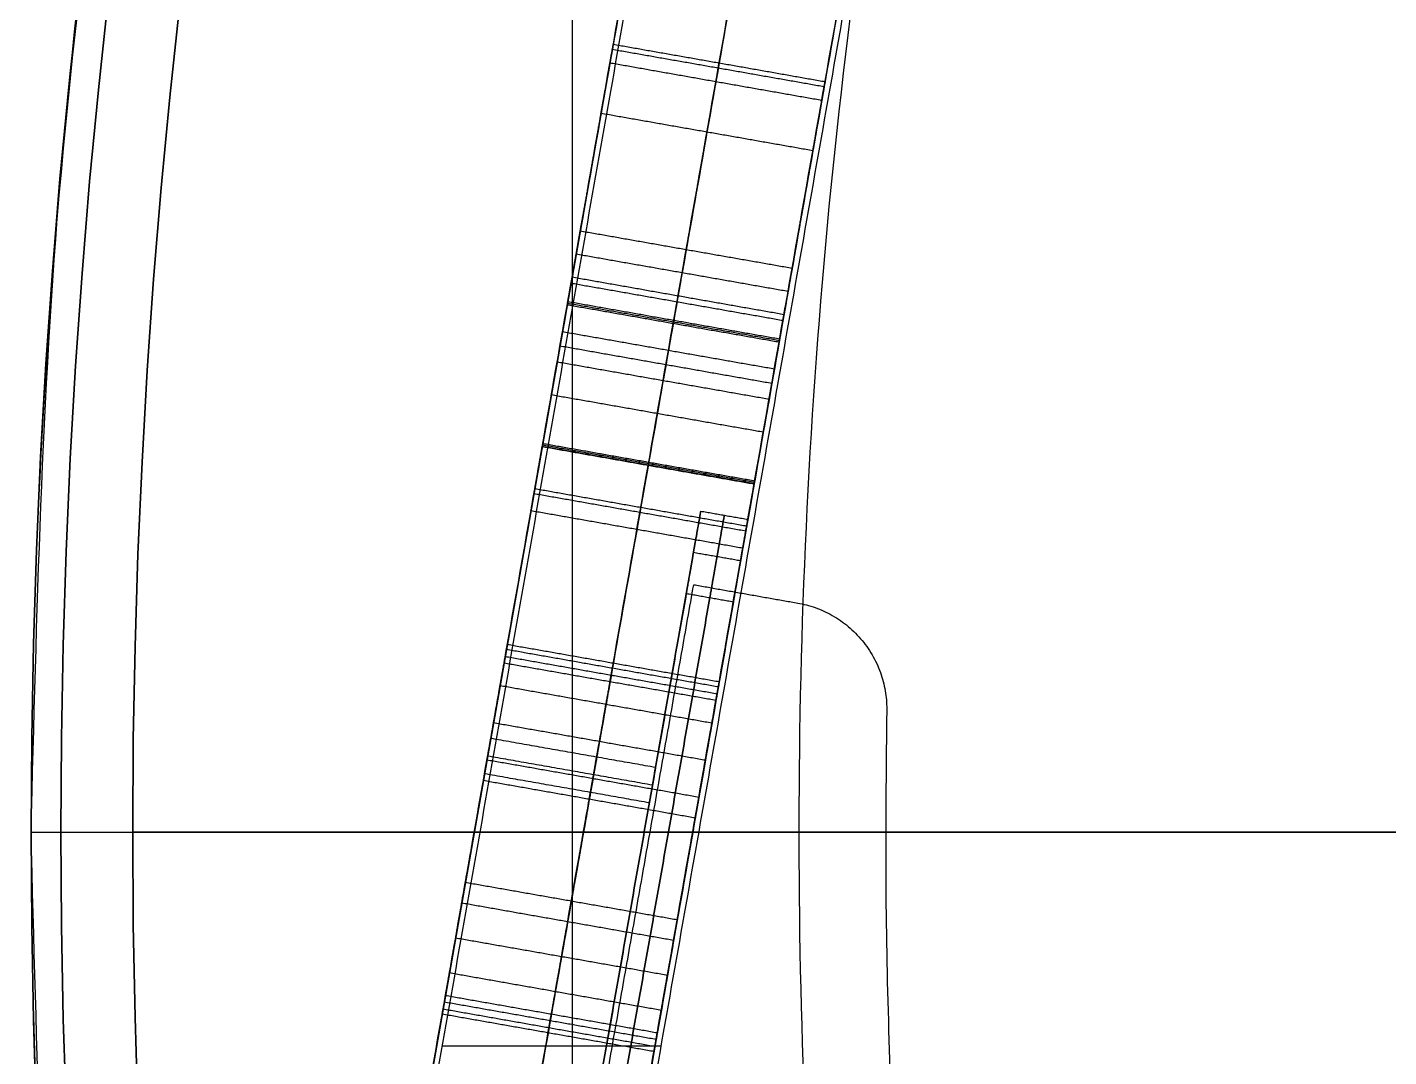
# Model space of a CAD drawing. Header units: millimetres. Extents: x -610 to 610, y -610 to 610.
# Drawn here: x -610.3 to -496.4, y -18.8 to 67.4 of the extents above; entities that cross this region are included whole.
import ezdxf

# ---------------------------------------------------------------- set-up
doc = ezdxf.new("R2010")
doc.units = ezdxf.units.MM
doc.layers.add('base', color=7, linetype='Continuous', true_color=0xffecbc)

msp = doc.modelspace()

# ---------------------------------------------------------------- linework, layer by layer
at = {"layer": 'base'}
for p, q in [((-516.37, 320.71, 122.97), (-586.22, -75.44, 122.97)), ((-498.64, 317.58, 122.97), (-568.5, -78.57, 122.97)), ((-557.75, 5.4, 221.97), (-553.97, 26.86, 221.97)), ((-566.09, -41.87, 221.97), (-558.27, 2.44, 221.97)), ((-572.43, 0, 4.97), (-601.5, 0, 4.97)), ((-7, 0, -13.03), (-601.5, 0, -13.03)), ((-601.5, 0, 240.97), (-564.73, 0, 240.97)), ((-601.5, 0, 258.97), (-26, 0, 258.97)), ((-545.73, 0, 244.97), (-564.73, 0, 244.97)), ((-69, 0, 4.97), (-554.15, 0, 4.97)), ((-545.73, 0, 240.97), (-45.1, 0, 240.97)), ((-575.59, -17.9, 0.97), (-557.31, -17.9, 0.97))]:
    msp.add_line(p, q, dxfattribs=at)
at = {"layer": 'base', "extrusion": (0, 0, -1)}
for centre, radius in [((0, 0, 3.53), 610), ((0, 0, 4.53), 610), ((0, 0, -2.48), 607.51), ((0, 0, 10.54), 607.51), ((0, 0, -4.97), 601.5), ((0, 0, 13.03), 601.5)]:
    msp.add_circle(centre, radius, dxfattribs=at)
at = {"layer": 'base'}
for centre, radius in [((0, 0, 249.47), 610), ((0, 0, 250.47), 610), ((0, 0, 243.46), 607.51), ((0, 0, 256.48), 607.51), ((0, 0, 240.97), 601.5), ((0, 0, 258.97), 601.5)]:
    msp.add_circle(centre, radius, dxfattribs=at)
for points, weights, degree, knots in [([(-495.2, -356.2, -4.03), (-851.4, 139, -4.03), (-356.2, 495.2, -4.03), (139, 851.4, -4.03), (495.2, 356.2, -4.03), (851.4, -139, -4.03), (356.2, -495.2, -4.03), (-139, -851.4, -4.03), (-495.2, -356.2, -4.03)], [1, 0.707106781187, 1, 0.707106781187, 1, 0.707106781187, 1, 0.707106781187, 1], 2, [0, 0, 0, 958.185759, 958.185759, 1916.371519, 1916.371519, 2874.557278, 2874.557278, 3832.743037, 3832.743037, 3832.743037]), ([(-610, 0, 249.97), (-610, -610, 249.97), (0, -610, 249.97), (610, -610, 249.97), (610, 0, 249.97), (610, 610, 249.97), (0, 610, 249.97), (-610, 610, 249.97), (-610, 0, 249.97)], [1, 0.707106781187, 1, 0.707106781187, 1, 0.707106781187, 1, 0.707106781187, 1], 2, [0, 0, 0, 958.185759, 958.185759, 1916.371519, 1916.371519, 2874.557278, 2874.557278, 3832.743037, 3832.743037, 3832.743037]), ([(32.65, -544.76, 240.97), (-510.36, -577.3, 240.97), (-544.65, -34.4, 240.97), (-578.93, 508.51, 240.97), (-36.14, 544.54, 240.97), (506.65, 580.56, 240.97), (544.42, 37.89, 240.97), (582.18, -504.79, 240.97), (39.63, -544.29, 240.97)], [1, 0.708239625255, 1, 0.708239625255, 1, 0.708239625255, 1, 0.708239625255, 1], 2, [654.018286, 654.018286, 654.018286, 1509.504571, 1509.504571, 2364.990855, 2364.990855, 3220.47714, 3220.47714, 4075.963425, 4075.963425, 4075.963425]), ([(32.65, -544.76, 244.97), (-510.36, -577.3, 244.97), (-544.65, -34.4, 244.97), (-578.93, 508.51, 244.97), (-36.14, 544.54, 244.97), (506.65, 580.56, 244.97), (544.42, 37.89, 244.97), (582.18, -504.79, 244.97), (39.63, -544.29, 244.97)], [1, 0.708239625255, 1, 0.708239625255, 1, 0.708239625255, 1, 0.708239625255, 1], 2, [654.018286, 654.018286, 654.018286, 1509.504571, 1509.504571, 2364.990855, 2364.990855, 3220.47714, 3220.47714, 4075.963425, 4075.963425, 4075.963425]), ([(32.65, -544.76, 242.97), (-510.36, -577.3, 242.97), (-544.65, -34.4, 242.97), (-578.93, 508.51, 242.97), (-36.14, 544.54, 242.97), (506.65, 580.56, 242.97), (544.42, 37.89, 242.97), (582.18, -504.79, 242.97), (39.63, -544.29, 242.97)], [1, 0.708239625255, 1, 0.708239625255, 1, 0.708239625255, 1, 0.708239625255, 1], 2, [654.018286, 654.018286, 654.018286, 1509.504571, 1509.504571, 2364.990855, 2364.990855, 3220.47714, 3220.47714, 4075.963425, 4075.963425, 4075.963425]), ([(-564.05, 50.29, 140.12), (-563.51, 53.35, 138.24), (-562.88, 56.92, 138.07), (-562.31, 60.14, 139.64), (-561.75, 63.36, 141.22), (-561.38, 65.45, 144.17), (-561.3, 65.91, 147.77)], [1, 0.919341741165, 0.919341741165, 1, 0.919341741165, 0.919341741165, 1], 3, [1721.078293, 1721.078293, 1721.078293, 1721.078293, 1731.515572, 1731.515572, 1731.515572, 1741.952851, 1741.952851, 1741.952851, 1741.952851]), ([(-561.57, 64.36, 185.33), (-562.66, 58.21, 188.93), (-563.74, 52.07, 192.54), (-564.82, 45.92, 196.14), (-564.91, 45.45, 196.42), (-565, 44.92, 196.57), (-565.09, 44.38, 196.57)], [1, 1, 1, 1, 0.976658867519, 0.976658867519, 1], 3, [1777.788717, 1777.788717, 1777.788717, 1777.788717, 1778.788717, 1778.788717, 1778.788717, 1779.030416, 1779.030416, 1779.030416, 1779.030416]), ([(-555.19, 48.73, 140.12), (-554.65, 51.79, 138.24), (-554.02, 55.36, 138.07), (-553.45, 58.58, 139.64), (-552.88, 61.8, 141.22), (-552.51, 63.89, 144.17), (-552.43, 64.35, 147.77)], [1, 0.919341741165, 0.919341741165, 1, 0.919341741165, 0.919341741165, 1], 3, [1721.078293, 1721.078293, 1721.078293, 1721.078293, 1731.515572, 1731.515572, 1731.515572, 1741.952851, 1741.952851, 1741.952851, 1741.952851]), ([(-552.71, 62.79, 185.33), (-553.79, 56.65, 188.93), (-554.88, 50.51, 192.54), (-555.96, 44.36, 196.14), (-556.04, 43.89, 196.42), (-556.14, 43.36, 196.57), (-556.23, 42.81, 196.57)], [1, 1, 1, 1, 0.976658867519, 0.976658867519, 1], 3, [1777.788717, 1777.788717, 1777.788717, 1777.788717, 1778.788717, 1778.788717, 1778.788717, 1779.030416, 1779.030416, 1779.030416, 1779.030416]), ([(-546.32, 47.17, 140.12), (-545.79, 50.23, 138.24), (-545.16, 53.8, 138.07), (-544.59, 57.02, 139.64), (-544.02, 60.24, 141.22), (-543.65, 62.33, 144.17), (-543.57, 62.78, 147.77)], [1, 0.919341741165, 0.919341741165, 1, 0.919341741165, 0.919341741165, 1], 3, [1721.078293, 1721.078293, 1721.078293, 1721.078293, 1731.515572, 1731.515572, 1731.515572, 1741.952851, 1741.952851, 1741.952851, 1741.952851]), ([(-543.85, 61.23, 185.33), (-544.93, 55.09, 188.93), (-546.01, 48.94, 192.54), (-547.1, 42.8, 196.14), (-547.18, 42.33, 196.42), (-547.27, 41.8, 196.57), (-547.37, 41.25, 196.57)], [1, 1, 1, 1, 0.976658867519, 0.976658867519, 1], 3, [1777.788717, 1777.788717, 1777.788717, 1777.788717, 1778.788717, 1778.788717, 1778.788717, 1779.030416, 1779.030416, 1779.030416, 1779.030416]), ([(-565.14, 44.11, 196.57), (-565.29, 43.28, 196.57), (-565.43, 42.49, 196.27), (-565.54, 41.86, 195.71), (-565.67, 41.09, 195.04), (-565.75, 40.67, 194.1), (-565.75, 40.67, 193.07)], [1, 0.958191499078, 0.958191499078, 1, 0.939486608202, 0.939486608202, 1], 3, [1779.071465, 1779.071465, 1779.071465, 1779.071465, 1781.563692, 1781.563692, 1781.563692, 1784.569251, 1784.569251, 1784.569251, 1784.569251]), ([(-556.28, 42.55, 196.57), (-556.43, 41.71, 196.57), (-556.56, 40.93, 196.27), (-556.68, 40.3, 195.71), (-556.81, 39.53, 195.04), (-556.89, 39.1, 194.1), (-556.89, 39.1, 193.07)], [1, 0.958191499078, 0.958191499078, 1, 0.939486608202, 0.939486608202, 1], 3, [1779.071465, 1779.071465, 1779.071465, 1779.071465, 1781.563692, 1781.563692, 1781.563692, 1784.569251, 1784.569251, 1784.569251, 1784.569251]), ([(-547.41, 40.99, 196.57), (-547.56, 40.15, 196.57), (-547.7, 39.37, 196.27), (-547.81, 38.74, 195.71), (-547.95, 37.96, 195.04), (-548.02, 37.54, 194.1), (-548.02, 37.54, 193.07)], [1, 0.958191499078, 0.958191499078, 1, 0.939486608202, 0.939486608202, 1], 3, [1779.071465, 1779.071465, 1779.071465, 1779.071465, 1781.563692, 1781.563692, 1781.563692, 1784.569251, 1784.569251, 1784.569251, 1784.569251]), ([(-567.23, 32.27, 195.95), (-567.42, 31.19, 196.71), (-567.65, 29.88, 196.78), (-567.86, 28.72, 196.16), (-568.06, 27.56, 195.54), (-568.18, 26.88, 194.4), (-568.18, 26.88, 193.07)], [1, 0.904194111672, 0.904194111672, 1, 0.904194111672, 0.904194111672, 1], 3, [1796.461563, 1796.461563, 1796.461563, 1796.461563, 1800.260818, 1800.260818, 1800.260818, 1804.060074, 1804.060074, 1804.060074, 1804.060074]), ([(-558.37, 30.71, 195.95), (-558.56, 29.63, 196.71), (-558.79, 28.32, 196.78), (-558.99, 27.15, 196.16), (-559.2, 25.99, 195.54), (-559.32, 25.32, 194.4), (-559.32, 25.32, 193.07)], [1, 0.904194111672, 0.904194111672, 1, 0.904194111672, 0.904194111672, 1], 3, [1796.461563, 1796.461563, 1796.461563, 1796.461563, 1800.260818, 1800.260818, 1800.260818, 1804.060074, 1804.060074, 1804.060074, 1804.060074]), ([(-549.5, 29.15, 195.95), (-549.69, 28.06, 196.71), (-549.92, 26.75, 196.78), (-550.13, 25.59, 196.16), (-550.33, 24.43, 195.54), (-550.45, 23.75, 194.4), (-550.45, 23.75, 193.07)], [1, 0.904194111672, 0.904194111672, 1, 0.904194111672, 0.904194111672, 1], 3, [1796.461563, 1796.461563, 1796.461563, 1796.461563, 1800.260818, 1800.260818, 1800.260818, 1804.060074, 1804.060074, 1804.060074, 1804.060074]), ([(-555.18, 19.97, 212.97), (-555.18, 19.97, 209.47), (-554.58, 23.41, 209.47), (-553.97, 26.86, 209.47), (-553.97, 26.86, 212.97)], [1, 0.707106781187, 1, 0.707106781187, 1], 2, [607.193594, 607.193594, 607.193594, 612.691382, 612.691382, 618.189169, 618.189169, 618.189169]), ([(-553.97, 26.86, 230.97), (-553.97, 26.86, 234.47), (-554.58, 23.41, 234.47), (-555.18, 19.97, 234.47), (-555.18, 19.97, 230.97)], [1, 0.707106781187, 1, 0.707106781187, 1], 2, [636.189169, 636.189169, 636.189169, 641.686956, 641.686956, 647.184743, 647.184743, 647.184743]), ([(-553.21, 19.62, 212.97), (-553.21, 19.62, 209.47), (-552.61, 23.07, 209.47), (-552, 26.51, 209.47), (-552, 26.51, 212.97)], [1, 0.707106781187, 1, 0.707106781187, 1], 2, [607.193594, 607.193594, 607.193594, 612.691382, 612.691382, 618.189169, 618.189169, 618.189169]), ([(-552, 26.51, 230.97), (-552, 26.51, 234.47), (-552.61, 23.07, 234.47), (-553.21, 19.62, 234.47), (-553.21, 19.62, 230.97)], [1, 0.707106781187, 1, 0.707106781187, 1], 2, [636.189169, 636.189169, 636.189169, 641.686956, 641.686956, 647.184743, 647.184743, 647.184743]), ([(-551.24, 19.27, 212.97), (-551.24, 19.27, 209.47), (-550.64, 22.72, 209.47), (-550.03, 26.17, 209.47), (-550.03, 26.17, 212.97)], [1, 0.707106781187, 1, 0.707106781187, 1], 2, [607.193594, 607.193594, 607.193594, 612.691382, 612.691382, 618.189169, 618.189169, 618.189169]), ([(-550.03, 26.17, 230.97), (-550.03, 26.17, 234.47), (-550.64, 22.72, 234.47), (-551.24, 19.27, 234.47), (-551.24, 19.27, 230.97)], [1, 0.707106781187, 1, 0.707106781187, 1], 2, [636.189169, 636.189169, 636.189169, 641.686956, 641.686956, 647.184743, 647.184743, 647.184743]), ([(-570.43, 14.13, 185.33), (-571.51, 8.01, 188.92), (-572.59, 1.89, 192.51), (-573.67, -4.23, 196.1), (-573.76, -4.76, 196.41), (-573.86, -5.35, 196.57), (-573.97, -5.95, 196.57)], [1, 1, 1, 1, 0.977285464066, 0.977285464066, 1], 3, [1659.639804, 1659.639804, 1659.639804, 1659.639804, 1660.63594, 1660.63594, 1660.63594, 1662.468471, 1662.468471, 1662.468471, 1662.468471]), ([(-561.56, 12.57, 185.33), (-562.64, 6.45, 188.92), (-563.72, 0.33, 192.51), (-564.8, -5.79, 196.1), (-564.9, -6.32, 196.41), (-565, -6.91, 196.57), (-565.11, -7.52, 196.57)], [1, 1, 1, 1, 0.977285464066, 0.977285464066, 1], 3, [1659.639804, 1659.639804, 1659.639804, 1659.639804, 1660.63594, 1660.63594, 1660.63594, 1662.468471, 1662.468471, 1662.468471, 1662.468471]), ([(-552.7, 11.01, 185.33), (-553.78, 4.88, 188.92), (-554.86, -1.24, 192.51), (-555.94, -7.36, 196.1), (-556.03, -7.88, 196.41), (-556.14, -8.47, 196.57), (-556.24, -9.08, 196.57)], [1, 1, 1, 1, 0.977285464066, 0.977285464066, 1], 3, [1659.639804, 1659.639804, 1659.639804, 1659.639804, 1660.63594, 1660.63594, 1660.63594, 1662.468471, 1662.468471, 1662.468471, 1662.468471]), ([(-572.06, 4.87, 221.97), (-572.06, 4.87, 220.47), (-571.8, 6.35, 220.47), (-571.54, 7.83, 220.47), (-571.54, 7.83, 221.97), (-571.54, 7.83, 223.47), (-571.8, 6.35, 223.47), (-572.06, 4.87, 223.47), (-572.06, 4.87, 221.97)], [1, 0.707106781187, 1, 0.707106781187, 1, 0.707106781187, 1, 0.707106781187, 1], 2, [2394.876475, 2394.876475, 2394.876475, 2397.23267, 2397.23267, 2399.588864, 2399.588864, 2401.945059, 2401.945059, 2404.301253, 2404.301253, 2404.301253]), ([(-575.33, -13.7, 149.62), (-574.28, -7.7, 146.1), (-573.22, -1.7, 142.59), (-572.16, 4.3, 139.07), (-572.07, 4.83, 138.76), (-571.97, 5.41, 138.6), (-571.86, 6.02, 138.6)], [1, 1, 1, 1, 0.977285323406, 0.977285323406, 1], 3, [1609.663962, 1609.663962, 1609.663962, 1609.663962, 1610.640332, 1610.640332, 1610.640332, 1612.472869, 1612.472869, 1612.472869, 1612.472869]), ([(-563.2, 3.31, 221.97), (-563.2, 3.31, 220.47), (-562.94, 4.79, 220.47), (-562.68, 6.27, 220.47), (-562.68, 6.27, 221.97), (-562.68, 6.27, 223.47), (-562.94, 4.79, 223.47), (-563.2, 3.31, 223.47), (-563.2, 3.31, 221.97)], [1, 0.707106781187, 1, 0.707106781187, 1, 0.707106781187, 1, 0.707106781187, 1], 2, [2394.876475, 2394.876475, 2394.876475, 2397.23267, 2397.23267, 2399.588864, 2399.588864, 2401.945059, 2401.945059, 2404.301253, 2404.301253, 2404.301253]), ([(-558.27, 2.44, 221.97), (-558.27, 2.44, 223.47), (-558.01, 3.92, 223.47), (-557.75, 5.4, 223.47), (-557.75, 5.4, 221.97), (-557.75, 5.4, 220.47), (-558.01, 3.92, 220.47), (-558.27, 2.44, 220.47), (-558.27, 2.44, 221.97)], [1, 0.707106781187, 1, 0.707106781187, 1, 0.707106781187, 1, 0.707106781187, 1], 2, [-2404.301253, -2404.301253, -2404.301253, -2401.945059, -2401.945059, -2399.588864, -2399.588864, -2397.23267, -2397.23267, -2394.876475, -2394.876475, -2394.876475]), ([(-566.47, -15.26, 149.62), (-565.41, -9.26, 146.1), (-564.36, -3.26, 142.59), (-563.3, 2.74, 139.07), (-563.21, 3.26, 138.76), (-563.1, 3.85, 138.6), (-562.99, 4.46, 138.6)], [1, 1, 1, 1, 0.977285323406, 0.977285323406, 1], 3, [1609.663962, 1609.663962, 1609.663962, 1609.663962, 1610.640332, 1610.640332, 1610.640332, 1612.472869, 1612.472869, 1612.472869, 1612.472869]), ([(-557.61, -16.82, 149.62), (-556.55, -10.83, 146.1), (-555.49, -4.83, 142.59), (-554.44, 1.17, 139.07), (-554.34, 1.7, 138.76), (-554.24, 2.29, 138.6), (-554.13, 2.9, 138.6)], [1, 1, 1, 1, 0.977285323406, 0.977285323406, 1], 3, [1609.663962, 1609.663962, 1609.663962, 1609.663962, 1610.640332, 1610.640332, 1610.640332, 1612.472869, 1612.472869, 1612.472869, 1612.472869])]:
    msp.add_rational_spline(points, weights, degree=degree, knots=knots, dxfattribs=at)
for points, degree in [([(-586.22, -75.44, 244.97), (-552.19, 117.55, 244.97), (-518.16, 310.54, 244.97)], 2), ([(-577.36, -77, 244.97), (-543.33, 115.99, 244.97), (-509.3, 308.98, 244.97)], 2), ([(-568.5, -78.57, 244.97), (-534.47, 114.42, 244.97), (-500.44, 307.41, 244.97)], 2), ([(-590.42, -102.02, 4.97), (-555.17, 97.89, 4.97), (-519.92, 297.81, 4.97)], 2), ([(-590.42, -102.02, 0.97), (-555.17, 97.89, 0.97), (-519.92, 297.81, 0.97)], 2), ([(-590.42, -102.02, 2.97), (-555.17, 97.89, 2.97), (-519.92, 297.81, 2.97)], 2), ([(-502.95, 290.38, 4.97), (-537.44, 94.77, 4.97), (-571.93, -100.85, 4.97)], 2), ([(-502.95, 290.38, 0.97), (-537.44, 94.77, 0.97), (-571.93, -100.85, 0.97)], 2), ([(-502.95, 290.38, 2.97), (-537.44, 94.77, 2.97), (-571.93, -100.85, 2.97)], 2), ([(-522.92, 283.54, 0.97), (-555.66, 97.86, 0.97), (-588.41, -87.83, 0.97)], 2), ([(-514.06, 281.98, 0.97), (-546.8, 96.29, 0.97), (-579.54, -89.39, 0.97)], 2), ([(-505.2, 280.42, 0.97), (-537.94, 94.73, 0.97), (-570.68, -90.96, 0.97)], 2), ([(-564.73, 203, 244.97), (-564.73, 0, 244.97), (-564.73, -203, 244.97)], 2), ([(-564.73, 203, 240.97), (-564.73, 0, 240.97), (-564.73, -203, 240.97)], 2), ([(-564.73, 203, 242.97), (-564.73, 0, 242.97), (-564.73, -203, 242.97)], 2), ([(-561.3, 65.91, 182.6), (-561.3, 65.91, 183.73), (-561.4, 65.32, 184.77), (-561.57, 64.36, 185.33)], 3), ([(-543.64, 62.37, 184.18), (-552.51, 63.93, 184.18), (-561.37, 65.49, 184.18)], 2), ([(-543.57, 62.78, 147.77), (-552.43, 64.35, 147.77), (-561.3, 65.91, 147.77)], 2), ([(-543.57, 62.78, 182.6), (-552.43, 64.35, 182.6), (-561.3, 65.91, 182.6)], 2), ([(-561.3, 65.91, 147.77), (-561.3, 65.91, 159.38), (-561.3, 65.91, 170.99), (-561.3, 65.91, 182.6)], 3), ([(-543.57, 62.78, 165.18), (-552.43, 64.35, 165.18), (-561.3, 65.91, 165.18)], 2), ([(-543.85, 61.23, 185.33), (-552.71, 62.79, 185.33), (-561.57, 64.36, 185.33)], 2), ([(-552.43, 64.35, 182.6), (-552.43, 64.35, 183.73), (-552.54, 63.75, 184.77), (-552.71, 62.79, 185.33)], 3), ([(-552.43, 64.35, 147.77), (-552.43, 64.35, 159.38), (-552.43, 64.35, 170.99), (-552.43, 64.35, 182.6)], 3), ([(-543.57, 62.78, 182.6), (-543.57, 62.78, 183.73), (-543.68, 62.19, 184.77), (-543.85, 61.23, 185.33)], 3), ([(-543.57, 62.78, 147.77), (-543.57, 62.78, 159.38), (-543.57, 62.78, 170.99), (-543.57, 62.78, 182.6)], 3), ([(-544.59, 57.02, 139.64), (-553.45, 58.58, 139.64), (-562.31, 60.14, 139.64)], 2), ([(-564.73, 46.43, 142.39), (-564.51, 47.72, 141.63), (-564.28, 49.01, 140.87), (-564.05, 50.29, 140.12)], 3), ([(-546.32, 47.17, 140.12), (-555.19, 48.73, 140.12), (-564.05, 50.29, 140.12)], 2), ([(-546.67, 45.24, 141.25), (-555.53, 46.8, 141.25), (-564.39, 48.36, 141.25)], 2), ([(-555.87, 44.86, 142.39), (-555.64, 46.15, 141.63), (-555.42, 47.44, 140.87), (-555.19, 48.73, 140.12)], 3), ([(-547.01, 43.3, 142.39), (-546.78, 44.59, 141.63), (-546.55, 45.88, 140.87), (-546.32, 47.17, 140.12)], 3), ([(-567.24, 32.24, 150.7), (-566.4, 36.97, 147.93), (-565.57, 41.7, 145.16), (-564.73, 46.43, 142.39)], 3), ([(-547.1, 42.8, 196.14), (-555.96, 44.36, 196.14), (-564.82, 45.92, 196.14)], 2), ([(-547.01, 43.3, 142.39), (-555.87, 44.86, 142.39), (-564.73, 46.43, 142.39)], 2), ([(-558.37, 30.67, 150.7), (-557.54, 35.4, 147.93), (-556.7, 40.13, 145.16), (-555.87, 44.86, 142.39)], 3), ([(-565.09, 44.38, 196.57), (-565.11, 44.29, 196.57), (-565.13, 44.2, 196.57), (-565.14, 44.11, 196.57)], 3), ([(-547.41, 40.99, 196.57), (-556.28, 42.55, 196.57), (-565.14, 44.11, 196.57)], 2), ([(-547.39, 41.12, 196.57), (-556.25, 42.68, 196.57), (-565.12, 44.24, 196.57)], 2), ([(-547.37, 41.25, 196.57), (-556.23, 42.81, 196.57), (-565.09, 44.38, 196.57)], 2), ([(-549.51, 29.11, 150.7), (-548.67, 33.84, 147.93), (-547.84, 38.57, 145.16), (-547.01, 43.3, 142.39)], 3), ([(-556.23, 42.81, 196.57), (-556.25, 42.73, 196.57), (-556.26, 42.64, 196.57), (-556.28, 42.55, 196.57)], 3), ([(-547.81, 38.74, 195.71), (-556.68, 40.3, 195.71), (-565.54, 41.86, 195.71)], 2), ([(-547.37, 41.25, 196.57), (-547.38, 41.16, 196.57), (-547.4, 41.07, 196.57), (-547.41, 40.99, 196.57)], 3), ([(-565.75, 40.67, 191.02), (-566.23, 37.94, 192.62), (-566.71, 35.22, 194.21), (-567.19, 32.5, 195.81)], 3), ([(-548.02, 37.54, 193.07), (-556.89, 39.1, 193.07), (-565.75, 40.67, 193.07)], 2), ([(-548.02, 37.54, 191.02), (-556.89, 39.1, 191.02), (-565.75, 40.67, 191.02)], 2), ([(-565.75, 40.67, 193.07), (-565.75, 40.67, 192.38), (-565.75, 40.67, 191.7), (-565.75, 40.67, 191.02)], 3), ([(-548.02, 37.54, 192.04), (-556.89, 39.1, 192.04), (-565.75, 40.67, 192.04)], 2), ([(-548.26, 36.21, 146.55), (-557.12, 37.77, 146.55), (-565.98, 39.33, 146.55)], 2), ([(-556.89, 39.1, 191.02), (-557.37, 36.38, 192.62), (-557.85, 33.66, 194.21), (-558.33, 30.93, 195.81)], 3), ([(-556.89, 39.1, 193.07), (-556.89, 39.1, 192.38), (-556.89, 39.1, 191.7), (-556.89, 39.1, 191.02)], 3), ([(-548.74, 33.46, 193.42), (-557.61, 35.02, 193.42), (-566.47, 36.58, 193.42)], 2), ([(-548.02, 37.54, 191.02), (-548.5, 34.82, 192.62), (-548.98, 32.09, 194.21), (-549.46, 29.37, 195.81)], 3), ([(-548.02, 37.54, 193.07), (-548.02, 37.54, 192.38), (-548.02, 37.54, 191.7), (-548.02, 37.54, 191.02)], 3), ([(-549.51, 29.11, 150.7), (-558.37, 30.67, 150.7), (-567.24, 32.24, 150.7)], 2), ([(-549.5, 29.15, 195.95), (-558.37, 30.71, 195.95), (-567.23, 32.27, 195.95)], 2), ([(-549.48, 29.26, 195.88), (-558.35, 30.82, 195.88), (-567.21, 32.38, 195.88)], 2), ([(-549.46, 29.37, 195.81), (-558.33, 30.93, 195.81), (-567.19, 32.5, 195.81)], 2), ([(-550.13, 25.59, 196.16), (-558.99, 27.15, 196.16), (-567.86, 28.72, 196.16)], 2), ([(-550.2, 25.18, 154.58), (-559.06, 26.74, 154.58), (-567.93, 28.31, 154.58)], 2), ([(-550.45, 23.75, 159.95), (-559.32, 25.32, 159.95), (-568.18, 26.88, 159.95)], 2), ([(-550.45, 23.75, 193.07), (-559.32, 25.32, 193.07), (-568.18, 26.88, 193.07)], 2), ([(-550.45, 23.75, 161.45), (-559.32, 25.32, 161.45), (-568.18, 26.88, 161.45)], 2), ([(-553.97, 26.86, 212.97), (-552, 26.51, 212.97), (-550.03, 26.17, 212.97)], 2), ([(-553.97, 26.86, 212.97), (-553.97, 26.86, 221.97), (-553.97, 26.86, 230.97)], 2), ([(-553.97, 26.86, 230.97), (-552, 26.51, 230.97), (-550.03, 26.17, 230.97)], 2), ([(-553.97, 26.86, 221.97), (-552, 26.51, 221.97), (-550.03, 26.17, 221.97)], 2), ([(-552, 26.51, 212.97), (-552, 26.51, 221.97), (-552, 26.51, 230.97)], 2), ([(-550.03, 26.17, 212.97), (-550.03, 26.17, 221.97), (-550.03, 26.17, 230.97)], 2), ([(-554.58, 23.41, 209.47), (-552.61, 23.07, 209.47), (-550.64, 22.72, 209.47)], 2), ([(-554.58, 23.41, 234.47), (-552.61, 23.07, 234.47), (-550.64, 22.72, 234.47)], 2), ([(-570.83, -71.52, 230.97), (-562.69, -25.41, 230.97), (-554.56, 20.7, 230.97)], 2), ([(-570.83, -71.52, 212.97), (-562.69, -25.41, 212.97), (-554.56, 20.7, 212.97)], 2), ([(-570.83, -71.52, 221.97), (-562.69, -25.41, 221.97), (-554.56, 20.7, 221.97)], 2), ([(-554.56, 20.7, 230.97), (-554.56, 20.7, 221.97), (-554.56, 20.7, 212.97)], 2), ([(-554.56, 20.7, 230.97), (-550.21, 19.93, 230.97), (-545.85, 19.16, 230.97)], 2), ([(-554.56, 20.7, 212.97), (-550.21, 19.93, 212.97), (-545.85, 19.16, 212.97)], 2), ([(-554.56, 20.7, 221.97), (-550.21, 19.93, 221.97), (-545.85, 19.16, 221.97)], 2), ([(-569.01, -58.47, 212.97), (-562.1, -19.25, 212.97), (-555.18, 19.97, 212.97)], 2), ([(-555.18, 19.97, 230.97), (-562.1, -19.25, 230.97), (-569.01, -58.47, 230.97)], 2), ([(-567.04, -58.81, 212.97), (-560.13, -19.6, 212.97), (-553.21, 19.62, 212.97)], 2), ([(-553.21, 19.62, 230.97), (-560.13, -19.6, 230.97), (-567.04, -58.81, 230.97)], 2), ([(-555.18, 19.97, 212.97), (-553.21, 19.62, 212.97), (-551.24, 19.27, 212.97)], 2), ([(-555.18, 19.97, 230.97), (-553.21, 19.62, 230.97), (-551.24, 19.27, 230.97)], 2), ([(-550.21, 19.93, 230.97), (-550.21, 19.93, 221.97), (-550.21, 19.93, 212.97)], 2), ([(-565.07, -59.16, 212.97), (-558.16, -19.95, 212.97), (-551.24, 19.27, 212.97)], 2), ([(-551.24, 19.27, 230.97), (-558.16, -19.95, 230.97), (-565.07, -59.16, 230.97)], 2), ([(-545.85, 19.16, 230.97), (-545.85, 19.16, 221.97), (-545.85, 19.16, 212.97)], 2), ([(-540.46, 16.02, 230.97), (-540.46, 16.02, 221.97), (-540.46, 16.02, 212.97)], 2), ([(-570.15, 15.68, 182.6), (-570.15, 15.68, 183.73), (-570.26, 15.09, 184.77), (-570.43, 14.13, 185.33)], 3), ([(-552.5, 12.14, 184.18), (-561.36, 13.7, 184.18), (-570.23, 15.27, 184.18)], 2), ([(-552.43, 12.56, 142.1), (-561.29, 14.12, 142.1), (-570.15, 15.68, 142.1)], 2), ([(-552.43, 12.56, 182.6), (-561.29, 14.12, 182.6), (-570.15, 15.68, 182.6)], 2), ([(-570.15, 15.68, 142.1), (-570.15, 15.68, 155.6), (-570.15, 15.68, 169.1), (-570.15, 15.68, 182.6)], 3), ([(-552.43, 12.56, 162.35), (-561.29, 14.12, 162.35), (-570.15, 15.68, 162.35)], 2), ([(-552.7, 11.01, 185.33), (-561.56, 12.57, 185.33), (-570.43, 14.13, 185.33)], 2), ([(-552.61, 11.55, 139.63), (-561.47, 13.11, 139.63), (-570.33, 14.67, 139.63)], 2), ([(-561.29, 14.12, 182.6), (-561.29, 14.12, 183.73), (-561.4, 13.53, 184.77), (-561.56, 12.57, 185.33)], 3), ([(-561.29, 14.12, 142.1), (-561.29, 14.12, 155.6), (-561.29, 14.12, 169.1), (-561.29, 14.12, 182.6)], 3), ([(-552.43, 12.56, 182.6), (-552.43, 12.56, 183.73), (-552.53, 11.97, 184.77), (-552.7, 11.01, 185.33)], 3), ([(-552.43, 12.56, 142.1), (-552.43, 12.56, 155.6), (-552.43, 12.56, 169.1), (-552.43, 12.56, 182.6)], 3), ([(-571.86, 6.02, 138.6), (-571.49, 8.09, 138.6), (-571.13, 10.16, 138.6), (-570.76, 12.24, 138.6)], 3), ([(-553.04, 9.11, 138.6), (-561.9, 10.67, 138.6), (-570.76, 12.24, 138.6)], 2), ([(-562.99, 4.46, 138.6), (-562.63, 6.53, 138.6), (-562.26, 8.6, 138.6), (-561.9, 10.67, 138.6)], 3), ([(-553.58, 6, 138.6), (-562.45, 7.57, 138.6), (-571.31, 9.13, 138.6)], 2), ([(-538.41, 10.13, 230.97), (-538.41, 10.13, 221.97), (-538.41, 10.13, 212.97)], 2), ([(-554.13, 2.9, 138.6), (-553.77, 4.97, 138.6), (-553.4, 7.04, 138.6), (-553.04, 9.11, 138.6)], 3), ([(-557.75, 5.4, 221.97), (-564.65, 6.61, 221.97), (-571.54, 7.83, 221.97)], 2), ([(-554.13, 2.9, 138.6), (-562.99, 4.46, 138.6), (-571.86, 6.02, 138.6)], 2), ([(-558.01, 3.92, 220.47), (-564.91, 5.14, 220.47), (-571.8, 6.35, 220.47)], 2), ([(-558.01, 3.92, 223.47), (-564.91, 5.14, 223.47), (-571.8, 6.35, 223.47)], 2), ([(-558.27, 2.44, 221.97), (-565.17, 3.66, 221.97), (-572.06, 4.87, 221.97)], 2), ([(-554.44, 1.17, 139.07), (-563.3, 2.74, 139.07), (-572.16, 4.3, 139.07)], 2), ([(-564.73, 0, 240.97), (-564.73, 0, 242.97), (-564.73, 0, 244.97)], 2), ([(-610, 0, 249.47), (-610, 0, 249.97), (-610, 0, 250.47)], 2), ([(-555.94, -7.36, 196.1), (-564.8, -5.79, 196.1), (-573.67, -4.23, 196.1)], 2), ([(-573.97, -5.95, 196.57), (-574.31, -7.9, 196.57), (-574.66, -9.85, 196.57), (-575, -11.8, 196.57)], 3), ([(-556.24, -9.08, 196.57), (-565.11, -7.52, 196.57), (-573.97, -5.95, 196.57)], 2), ([(-565.11, -7.52, 196.57), (-565.45, -9.47, 196.57), (-565.79, -11.42, 196.57), (-566.14, -13.37, 196.57)], 3), ([(-556.76, -12, 196.57), (-565.62, -10.44, 196.57), (-574.49, -8.88, 196.57)], 2), ([(-556.24, -9.08, 196.57), (-556.59, -11.03, 196.57), (-556.93, -12.98, 196.57), (-557.27, -14.93, 196.57)], 3), ([(-557.27, -14.93, 196.57), (-566.14, -13.37, 196.57), (-575, -11.8, 196.57)], 2), ([(-575.61, -15.25, 152.35), (-575.61, -15.25, 151.22), (-575.5, -14.66, 150.18), (-575.33, -13.7, 149.62)], 3), ([(-557.7, -17.37, 195.54), (-566.57, -15.8, 195.54), (-575.43, -14.24, 195.54)], 2), ([(-557.61, -16.82, 149.62), (-566.47, -15.26, 149.62), (-575.33, -13.7, 149.62)], 2), ([(-557.88, -18.38, 152.35), (-566.75, -16.81, 152.35), (-575.61, -15.25, 152.35)], 2), ([(-557.88, -18.38, 193.07), (-566.75, -16.81, 193.07), (-575.61, -15.25, 193.07)], 2), ([(-575.61, -15.25, 193.07), (-575.61, -15.25, 179.49), (-575.61, -15.25, 165.92), (-575.61, -15.25, 152.35)], 3), ([(-557.88, -18.38, 172.71), (-566.75, -16.81, 172.71), (-575.61, -15.25, 172.71)], 2), ([(-557.81, -17.96, 150.77), (-566.67, -16.4, 150.77), (-575.54, -14.83, 150.77)], 2), ([(-566.75, -16.81, 152.35), (-566.75, -16.81, 151.22), (-566.64, -16.22, 150.18), (-566.47, -15.26, 149.62)], 3), ([(-566.75, -16.81, 193.07), (-566.75, -16.81, 179.49), (-566.75, -16.81, 165.92), (-566.75, -16.81, 152.35)], 3), ([(-557.88, -18.38, 152.35), (-557.88, -18.38, 151.22), (-557.78, -17.78, 150.18), (-557.61, -16.82, 149.62)], 3), ([(-557.88, -18.38, 193.07), (-557.88, -18.38, 179.49), (-557.88, -18.38, 165.92), (-557.88, -18.38, 152.35)], 3)]:
    msp.add_open_spline(points, degree=degree, dxfattribs=at)
for points, weights, degree in [([(-568.18, 26.88, 159.95), (-568.18, 26.86, 156.01), (-567.84, 28.83, 152.61), (-567.24, 32.24, 150.7)], [1, 0.906450249511, 0.906450249511, 1], 3), ([(-567.19, 32.5, 195.81), (-567.2, 32.42, 195.86), (-567.22, 32.35, 195.9), (-567.23, 32.27, 195.95)], [1, 0.999510994362, 0.999510994362, 1], 3), ([(-558.33, 30.93, 195.81), (-558.34, 30.86, 195.86), (-558.35, 30.78, 195.9), (-558.37, 30.71, 195.95)], [1, 0.999510994362, 0.999510994362, 1], 3), ([(-559.32, 25.32, 159.95), (-559.32, 25.3, 156.01), (-558.97, 27.27, 152.61), (-558.37, 30.67, 150.7)], [1, 0.906450249511, 0.906450249511, 1], 3), ([(-550.45, 23.75, 159.95), (-550.46, 23.74, 156.01), (-550.11, 25.71, 152.61), (-549.51, 29.11, 150.7)], [1, 0.906450249511, 0.906450249511, 1], 3), ([(-549.46, 29.37, 195.81), (-549.48, 29.29, 195.86), (-549.49, 29.22, 195.9), (-549.5, 29.15, 195.95)], [1, 0.999510994362, 0.999510994362, 1], 3), ([(-545.85, 19.16, 230.97), (-538.27, 17.83, 230.97), (-538.41, 10.13, 230.97)], [1, 0.75996447698, 1], 2), ([(-545.85, 19.16, 212.97), (-538.27, 17.83, 212.97), (-538.41, 10.13, 212.97)], [1, 0.75996447698, 1], 2), ([(-545.85, 19.16, 221.97), (-538.27, 17.83, 221.97), (-538.41, 10.13, 221.97)], [1, 0.75996447698, 1], 2), ([(-570.76, 12.24, 138.6), (-570.41, 14.26, 138.6), (-570.15, 15.68, 140.05), (-570.15, 15.68, 142.1)], [1, 0.804737854124, 0.804737854124, 1], 3), ([(-561.9, 10.67, 138.6), (-561.54, 12.69, 138.6), (-561.29, 14.12, 140.05), (-561.29, 14.12, 142.1)], [1, 0.804737854124, 0.804737854124, 1], 3), ([(-553.04, 9.11, 138.6), (-552.68, 11.13, 138.6), (-552.43, 12.56, 140.05), (-552.43, 12.56, 142.1)], [1, 0.804737854124, 0.804737854124, 1], 3), ([(-538.41, 10.13, 230.97), (-540.4, -95.29, 230.97), (-502.48, -193.67, 230.97)], [1, 0.981366959849, 1], 2), ([(-538.41, 10.13, 212.97), (-540.4, -95.29, 212.97), (-502.48, -193.67, 212.97)], [1, 0.981366959849, 1], 2), ([(-538.41, 10.13, 221.97), (-540.4, -95.29, 221.97), (-502.48, -193.67, 221.97)], [1, 0.981366959849, 1], 2), ([(-610, 0, 249.47), (-610, 0, 240.97), (-601.5, 0, 240.97)], [1, 0.707106780936, 1], 2), ([(-610, 0, 250.47), (-610, 0, 258.97), (-601.5, 0, 258.97)], [1, 0.707106780936, 1], 2), ([(-575, -11.8, 196.57), (-575.36, -13.82, 196.57), (-575.61, -15.25, 195.12), (-575.61, -15.25, 193.07)], [1, 0.804737854124, 0.804737854124, 1], 3), ([(-566.14, -13.37, 196.57), (-566.49, -15.39, 196.57), (-566.75, -16.81, 195.12), (-566.75, -16.81, 193.07)], [1, 0.804737854124, 0.804737854124, 1], 3), ([(-557.27, -14.93, 196.57), (-557.63, -16.95, 196.57), (-557.88, -18.38, 195.12), (-557.88, -18.38, 193.07)], [1, 0.804737854124, 0.804737854124, 1], 3)]:
    msp.add_rational_spline(points, weights, degree=degree, dxfattribs=at)
for points in [[(-568.18, 26.88, 193.07), (-568.18, 26.88, 182.53), (-568.18, 26.88, 171.99), (-568.18, 26.88, 161.45), (-568.18, 26.88, 160.95), (-568.18, 26.88, 160.45), (-568.18, 26.88, 159.95)], [(-559.32, 25.32, 193.07), (-559.32, 25.32, 182.53), (-559.32, 25.32, 171.99), (-559.32, 25.32, 161.45), (-559.32, 25.32, 160.95), (-559.32, 25.32, 160.45), (-559.32, 25.32, 159.95)], [(-550.45, 23.75, 193.07), (-550.45, 23.75, 182.53), (-550.45, 23.75, 171.99), (-550.45, 23.75, 161.45), (-550.45, 23.75, 160.95), (-550.45, 23.75, 160.45), (-550.45, 23.75, 159.95)]]:
    msp.add_open_spline(points, degree=3, knots=[1804.060074, 1804.060074, 1804.060074, 1804.060074, 1835.675673, 1835.675673, 1835.675673, 1837.175384, 1837.175384, 1837.175384, 1837.175384], dxfattribs=at)

doc.saveas('drawing.dxf')
